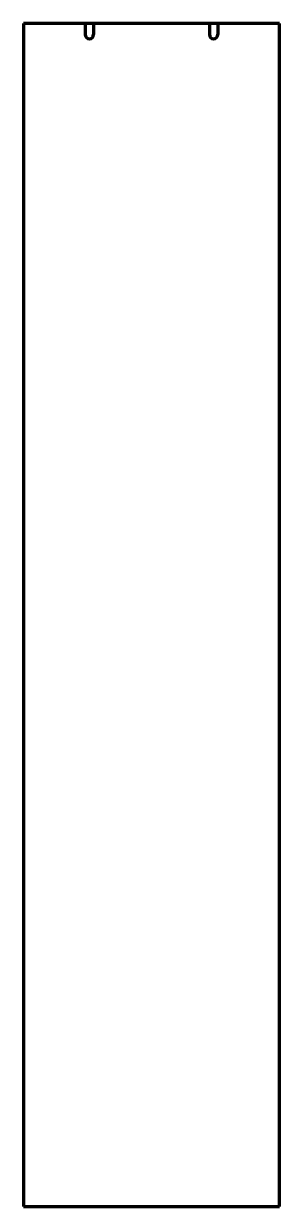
# Model space of a CAD drawing. Header units: inches. Extents: x 0 to 23, y 0 to 108.
import ezdxf

# ---------------------------------------------------------------- set-up
doc = ezdxf.new("R2010")
doc.units = ezdxf.units.IN
doc.header["$MEASUREMENT"] = 0
doc.layers.add('1', color=7, linetype='Continuous')

msp = doc.modelspace()

# ---------------------------------------------------------------- linework, layer by layer
at = {"color": 7, "lineweight": 90}
for p, q in [((0, 107.625), (0, 0)), ((23.3125, 107.625), (0, 107.625)), ((23.3125, 0), (23.3125, 107.625)), ((0, 0), (23.3125, 0))]:
    msp.add_line(p, q, dxfattribs=at)
at = {"layer": '1', "color": 7, "lineweight": 90}
for p, q in [((5.625, 107.625), (5.625, 106.625)), ((6.375, 107.625), (6.375, 106.625)), ((16.9375, 107.625), (16.9375, 106.625)), ((17.6875, 107.625), (17.6875, 106.625))]:
    msp.add_line(p, q, dxfattribs=at)
for centre in [(6, 106.625), (17.3125, 106.625)]:
    msp.add_arc(centre, 0.375, 180, 360, dxfattribs=at)

doc.saveas('drawing.dxf')
